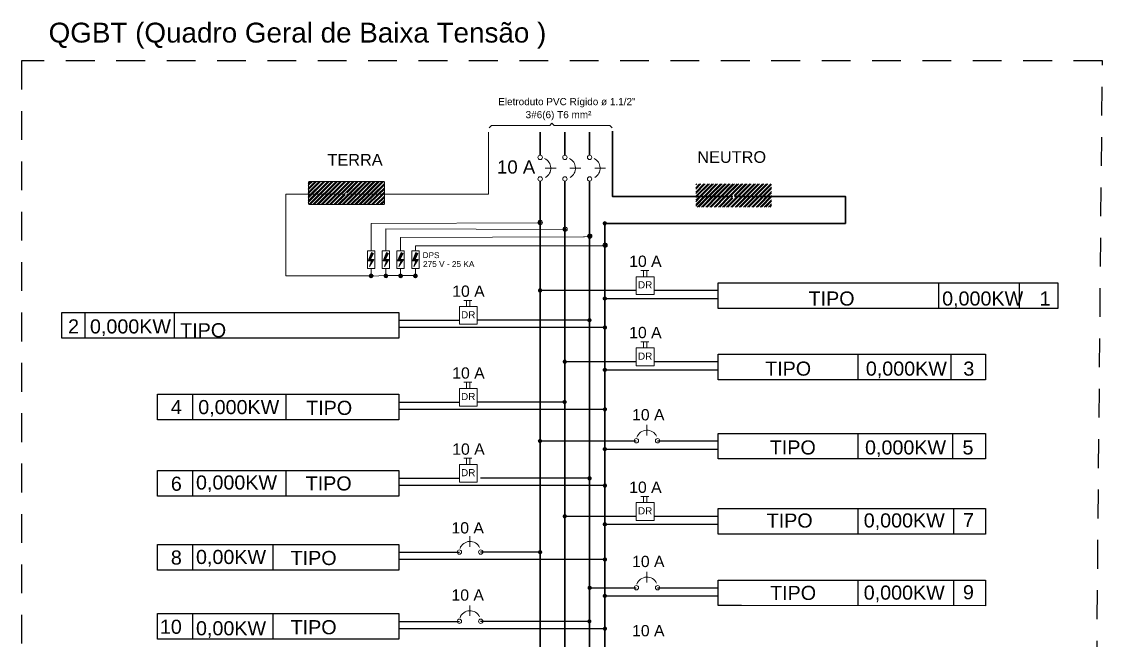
# Model space of a CAD drawing. Header units: millimetres. Extents: x -632.9 to -580.6, y 696.1 to 727.5.
# Drawn here: x -601.8 to -594.29, y 700.63 to 704.93 of the extents above; entities that cross this region are included whole.
import ezdxf

# ---------------------------------------------------------------- set-up
doc = ezdxf.new("R2010")
doc.units = ezdxf.units.MM
doc.header["$MEASUREMENT"] = 0
doc.linetypes.add('CONTORNO_QUADRO_T', pattern=[0.35, 0.2, -0.15])
for name, color, linetype in [('PDF3_0', 7, 'Continuous'), ('PDF3_COTA', 7, 'Continuous'), ('PDF3_DI-Barramento Fase 1', 6, 'Continuous'), ('PDF3_DI-Barramento Fase 2', 6, 'Continuous'), ('PDF3_DI-Barramento Fase 3', 4, 'Continuous'), ('PDF3_DI-Disjuntor', 7, 'Continuous'), ('PDF3_DI-Textos do diagrama', 7, 'Continuous'), ('PDF3_DIAGRAMA', 7, 'Continuous'), ('PDF3_eletrodutos', 3, 'Continuous'), ('PDF3_Text', 7, 'Continuous')]:
    doc.layers.add(name, color=color, linetype=linetype)
doc.layers.add('PDF3_DI-Linhas do diagrama', color=7, linetype='Continuous', true_color=0xdcdcdc)
doc.styles.add('Arial', font='arial.ttf', dxfattribs={"height": 0.1125})
doc.styles.add('PDF Arial', font='arial.ttf')

msp = doc.modelspace()

# ---------------------------------------------------------------- linework, layer by layer
at = {"layer": 'PDF3_0', "linetype": 'CONTORNO_QUADRO_T', "lineweight": 25}
msp.add_lwpolyline([(-601.8003, 704.6546), (-601.8003, 697.9745), (-594.3546, 697.9745), (-594.2927, 704.6546)], close=True, dxfattribs=at)
at = {"layer": 'PDF3_COTA', "lineweight": 25}
for points in [[(-596.962, 702.9336), (-596.962, 703.1115), (-594.6015, 703.1115), (-594.6015, 702.9336), (-596.7985, 702.9336)], [(-601.5219, 702.7256), (-601.5219, 702.9051), (-599.1804, 702.9051), (-599.1804, 702.7256)], [(-596.962, 702.4382), (-596.962, 702.6161), (-595.1036, 702.6161), (-595.1036, 702.4382), (-596.7985, 702.4382)], [(-600.8572, 702.1587), (-600.8572, 702.3366), (-599.1804, 702.3366), (-599.1804, 702.1587)], [(-596.962, 701.8872), (-596.962, 702.065), (-595.1036, 702.065), (-595.1036, 701.8872), (-596.7985, 701.8872)], [(-600.8572, 701.6284), (-600.8572, 701.8062), (-599.1804, 701.8062), (-599.1804, 701.6284)], [(-596.962, 701.3648), (-596.962, 701.5426), (-595.1036, 701.5426), (-595.1036, 701.3648), (-596.7985, 701.3648)], [(-600.8572, 701.1155), (-600.8572, 701.2933), (-599.1804, 701.2933), (-599.1804, 701.1155)], [(-596.962, 700.8677), (-596.962, 701.0456), (-595.1036, 701.044), (-595.1036, 700.8661), (-596.7985, 700.8677)], [(-600.8572, 700.6343), (-600.8572, 700.8122), (-599.1804, 700.8122), (-599.1804, 700.6343)]]:
    msp.add_lwpolyline(points, close=True, dxfattribs=at)
for points in [[(-595.4281, 702.9336), (-595.4281, 703.1115)], [(-594.8686, 702.9336), (-594.8686, 703.1115)], [(-598.1911, 703.0591), (-597.5305, 703.0591)], [(-597.4074, 703.0591), (-596.962, 703.0591)], [(-597.7512, 703.0019), (-596.962, 703.0019)], [(-601.3586, 702.7256), (-601.3586, 702.9051)], [(-600.7383, 702.7256), (-600.7383, 702.9051)], [(-599.1804, 702.8511), (-598.7596, 702.8511)], [(-597.7512, 702.8003), (-599.1804, 702.8003)], [(-597.856, 702.8511), (-598.6365, 702.8511)], [(-598.0275, 702.5637), (-597.5305, 702.5637)], [(-597.4074, 702.5637), (-596.962, 702.5637)], [(-595.9902, 702.4382), (-595.9902, 702.6161)], [(-595.3435, 702.4382), (-595.3435, 702.6161)], [(-597.7512, 702.5065), (-596.962, 702.5065)], [(-600.6111, 702.1587), (-600.6111, 702.3366)], [(-599.9625, 702.1587), (-599.9625, 702.3366)], [(-599.1804, 702.2826), (-598.7596, 702.2826)], [(-598.0275, 702.2826), (-598.6365, 702.2826)], [(-597.7512, 702.2318), (-599.1804, 702.2318)], [(-595.9902, 701.8872), (-595.9902, 702.065)], [(-595.3317, 701.8872), (-595.3317, 702.065)], [(-598.199, 702.0126), (-597.5305, 702.0126)], [(-597.3828, 702.0126), (-596.962, 702.0126)], [(-597.7512, 701.9555), (-596.962, 701.9555)], [(-600.6111, 701.6284), (-600.6111, 701.8062)], [(-599.9625, 701.6284), (-599.9625, 701.8062)], [(-599.1804, 701.7538), (-598.7596, 701.7538)], [(-597.856, 701.7538), (-598.6119, 701.7538)], [(-597.7512, 701.703), (-599.1804, 701.703)], [(-595.9902, 701.3648), (-595.9902, 701.5426)], [(-595.3252, 701.3648), (-595.3252, 701.5426)], [(-598.0275, 701.4886), (-597.5305, 701.4886)], [(-597.4074, 701.4886), (-596.962, 701.4886)], [(-597.7512, 701.433), (-596.962, 701.433)], [(-600.6111, 701.1155), (-600.6111, 701.2933)], [(-600.0522, 701.1155), (-600.0522, 701.2933)], [(-599.1804, 701.2393), (-598.7596, 701.2393)], [(-598.199, 701.2393), (-598.6119, 701.2393)], [(-597.7512, 701.1885), (-599.1804, 701.1885)], [(-597.8608, 700.9916), (-597.5305, 700.9916)], [(-597.3828, 700.9916), (-596.962, 700.9916)], [(-595.9902, 700.8677), (-595.9902, 701.0456)], [(-595.3252, 700.8663), (-595.3252, 701.0442)], [(-597.7512, 700.936), (-596.962, 700.936)], [(-600.6111, 700.6343), (-600.6111, 700.8122)], [(-600.0522, 700.6343), (-600.0522, 700.8122)], [(-599.1804, 700.7582), (-598.7596, 700.7582)], [(-597.7512, 700.7074), (-599.1804, 700.7074)], [(-597.856, 700.7582), (-598.6119, 700.7582)]]:
    msp.add_lwpolyline(points, dxfattribs=at)
at = {"layer": 'PDF3_DI-Barramento Fase 1', "lineweight": 30}
for points in [[(-598.199, 704.1579), (-598.199, 703.996)], [(-598.0275, 704.1579), (-598.0275, 703.996)], [(-597.856, 704.1579), (-597.856, 703.996)], [(-598.199, 703.8181), (-598.199, 699.0226), (-598.199, 698.6335)]]:
    msp.add_lwpolyline(points, dxfattribs=at)
at = {"layer": 'PDF3_DI-Barramento Fase 2', "lineweight": 30}
msp.add_lwpolyline([(-598.0275, 703.8181), (-598.0275, 699.0226), (-598.0275, 698.6383)], dxfattribs=at)
at = {"layer": 'PDF3_DI-Barramento Fase 3', "lineweight": 30}
for points in [[(-597.6957, 704.1643), (-597.6957, 703.7101), (-596.8588, 703.7101)], [(-596.8477, 703.7101), (-596.0776, 703.7117), (-596.0776, 703.5244), (-597.6623, 703.5244)], [(-597.2606, 703.5244), (-597.7496, 703.5244), (-597.7481, 702.0476), (-597.7481, 699.0226), (-597.7481, 698.6526)]]:
    msp.add_lwpolyline(points, dxfattribs=at)
at = {"layer": 'PDF3_DI-Barramento Fase 3', "color": 6, "lineweight": 30}
msp.add_lwpolyline([(-597.856, 703.8181), (-597.856, 699.0226), (-597.856, 698.651)], dxfattribs=at)
at = {"layer": 'PDF3_DI-Disjuntor', "transparency": 33554559}
for points in [[(-599.3725, 703.3148), (-599.3757, 703.2735), (-599.3884, 703.2735)], [(-599.3551, 703.3148), (-599.3725, 703.3148), (-599.3757, 703.2735)], [(-599.3693, 703.3211), (-599.3551, 703.3148), (-599.3725, 703.3148)], [(-599.2693, 703.3148), (-599.2725, 703.2735), (-599.2868, 703.2735)], [(-599.2518, 703.3148), (-599.2693, 703.3148), (-599.2725, 703.2735)], [(-599.2661, 703.3211), (-599.2518, 703.3148), (-599.2693, 703.3148)], [(-599.1661, 703.3148), (-599.1709, 703.2735), (-599.1836, 703.2735)], [(-599.1502, 703.3148), (-599.1661, 703.3148), (-599.1709, 703.2735)], [(-599.1645, 703.3211), (-599.1502, 703.3148), (-599.1661, 703.3148)], [(-599.0645, 703.3148), (-599.0676, 703.2735), (-599.0803, 703.2735)], [(-599.047, 703.3148), (-599.0645, 703.3148), (-599.0676, 703.2735)], [(-599.0613, 703.3211), (-599.047, 703.3148), (-599.0645, 703.3148)], [(-599.3884, 703.2735), (-599.3598, 703.2639), (-599.3932, 703.2639)], [(-599.3535, 703.2735), (-599.3884, 703.2735), (-599.3598, 703.2639)], [(-599.3693, 703.2639), (-599.3598, 703.2639), (-599.3836, 703.2242)], [(-599.2868, 703.2735), (-599.2566, 703.2639), (-599.2899, 703.2639)], [(-599.2502, 703.2735), (-599.2868, 703.2735), (-599.2566, 703.2639)], [(-599.2661, 703.2639), (-599.2566, 703.2639), (-599.2804, 703.2242)], [(-599.1836, 703.2735), (-599.1534, 703.2639), (-599.1883, 703.2639)], [(-599.147, 703.2735), (-599.1836, 703.2735), (-599.1534, 703.2639)], [(-599.1645, 703.2639), (-599.1534, 703.2639), (-599.1788, 703.2242)], [(-599.0803, 703.2735), (-599.0518, 703.2639), (-599.0851, 703.2639)], [(-599.0454, 703.2735), (-599.0803, 703.2735), (-599.0518, 703.2639)], [(-599.0613, 703.2639), (-599.0518, 703.2639), (-599.0756, 703.2242)]]:
    msp.add_solid(points, dxfattribs=at)
at = {"layer": 'PDF3_DI-Linhas do diagrama', "lineweight": 20}
for centre in [(-598.1982, 703.5299), (-598.0252, 703.4839), (-597.8537, 703.4362), (-597.7473, 703.3727)]:
    msp.add_circle(centre, 0.0151, dxfattribs=at)
at = {"layer": 'PDF3_DI-Linhas do diagrama', "transparency": 33554559}
for points in [[(-598.2086, 703.5371), (-598.199, 703.5291), (-598.2117, 703.5291)], [(-598.199, 703.5418), (-598.2086, 703.5371), (-598.199, 703.5291)], [(-598.199, 703.5291), (-598.1911, 703.5371), (-598.199, 703.5418)], [(-598.1863, 703.5291), (-598.199, 703.5291), (-598.1911, 703.5371)], [(-598.2117, 703.5291), (-598.2086, 703.5212), (-598.199, 703.5291)], [(-598.2086, 703.5212), (-598.199, 703.5291), (-598.199, 703.5164)], [(-598.199, 703.5291), (-598.199, 703.5164), (-598.1911, 703.5212)], [(-598.1911, 703.5212), (-598.1863, 703.5291), (-598.199, 703.5291)], [(-598.0371, 703.491), (-598.0275, 703.4831), (-598.0402, 703.4831)], [(-598.0402, 703.4831), (-598.0371, 703.4735), (-598.0275, 703.4831)], [(-598.0275, 703.4942), (-598.0371, 703.491), (-598.0275, 703.4831)], [(-598.0371, 703.4735), (-598.0275, 703.4831), (-598.0275, 703.4704)], [(-598.0275, 703.4831), (-598.0196, 703.491), (-598.0275, 703.4942)], [(-598.0164, 703.4831), (-598.0275, 703.4831), (-598.0196, 703.491)], [(-598.0275, 703.4831), (-598.0275, 703.4704), (-598.0196, 703.4735)], [(-598.0196, 703.4735), (-598.0164, 703.4831), (-598.0275, 703.4831)], [(-597.8624, 703.445), (-597.8529, 703.437), (-597.8656, 703.437)], [(-597.8656, 703.437), (-597.8624, 703.4275), (-597.8529, 703.437)], [(-597.8529, 703.4481), (-597.8624, 703.445), (-597.8529, 703.437)], [(-597.8624, 703.4275), (-597.8529, 703.437), (-597.8529, 703.4243)], [(-597.8529, 703.437), (-597.8449, 703.445), (-597.8529, 703.4481)], [(-597.8417, 703.437), (-597.8529, 703.437), (-597.8449, 703.445)], [(-597.8529, 703.437), (-597.8529, 703.4243), (-597.8449, 703.4275)], [(-597.8449, 703.4275), (-597.8417, 703.437), (-597.8529, 703.437)], [(-597.756, 703.3814), (-597.7465, 703.3719), (-597.7592, 703.3719)], [(-597.7592, 703.3719), (-597.756, 703.364), (-597.7465, 703.3719)], [(-597.7465, 703.3846), (-597.756, 703.3814), (-597.7465, 703.3719)], [(-597.756, 703.364), (-597.7465, 703.3719), (-597.7465, 703.3592)], [(-597.7465, 703.3719), (-597.7385, 703.3814), (-597.7465, 703.3846)], [(-597.7354, 703.3719), (-597.7465, 703.3719), (-597.7385, 703.3814)], [(-597.7465, 703.3719), (-597.7465, 703.3592), (-597.7385, 703.364)], [(-597.7385, 703.364), (-597.7354, 703.3719), (-597.7465, 703.3719)], [(-598.199, 703.0591), (-598.2117, 703.0654), (-598.2133, 703.0591)], [(-598.2133, 703.0591), (-598.2117, 703.0512), (-598.199, 703.0591)], [(-598.207, 703.0718), (-598.199, 703.0591), (-598.2117, 703.0654)], [(-598.2117, 703.0512), (-598.199, 703.0591), (-598.207, 703.0448)], [(-598.199, 703.0734), (-598.207, 703.0718), (-598.199, 703.0591)], [(-598.199, 703.0591), (-598.207, 703.0448), (-598.199, 703.0432)], [(-598.199, 703.0591), (-598.1911, 703.0718), (-598.199, 703.0734)], [(-598.1863, 703.0654), (-598.199, 703.0591), (-598.1911, 703.0718)], [(-598.1847, 703.0591), (-598.1863, 703.0654), (-598.199, 703.0591)], [(-598.199, 703.0432), (-598.1911, 703.0448), (-598.199, 703.0591)], [(-598.1911, 703.0448), (-598.199, 703.0591), (-598.1863, 703.0512)], [(-598.199, 703.0591), (-598.1863, 703.0512), (-598.1847, 703.0591)], [(-597.756, 703.0146), (-597.7496, 703.0019), (-597.7624, 703.0099)], [(-597.7496, 703.0162), (-597.756, 703.0146), (-597.7496, 703.0019)], [(-597.7496, 703.0019), (-597.7417, 703.0146), (-597.7496, 703.0162)], [(-597.7354, 703.0099), (-597.7496, 703.0019), (-597.7417, 703.0146)], [(-597.7496, 703.0019), (-597.7624, 703.0099), (-597.7639, 703.0019)], [(-597.7639, 703.0019), (-597.7624, 702.994), (-597.7496, 703.0019)], [(-597.7624, 702.994), (-597.7496, 703.0019), (-597.756, 702.9892)], [(-597.7496, 703.0019), (-597.756, 702.9892), (-597.7496, 702.9876)], [(-597.7338, 703.0019), (-597.7354, 703.0099), (-597.7496, 703.0019)], [(-597.7496, 702.9876), (-597.7417, 702.9892), (-597.7496, 703.0019)], [(-597.7417, 702.9892), (-597.7496, 703.0019), (-597.7354, 702.994)], [(-597.7496, 703.0019), (-597.7354, 702.994), (-597.7338, 703.0019)], [(-597.8624, 702.8638), (-597.856, 702.8511), (-597.8687, 702.859)], [(-597.856, 702.8654), (-597.8624, 702.8638), (-597.856, 702.8511)], [(-597.856, 702.8511), (-597.8481, 702.8638), (-597.856, 702.8654)], [(-597.8433, 702.859), (-597.856, 702.8511), (-597.8481, 702.8638)], [(-597.856, 702.8511), (-597.8687, 702.859), (-597.8703, 702.8511)], [(-597.8703, 702.8511), (-597.8687, 702.8431), (-597.856, 702.8511)], [(-597.8687, 702.8431), (-597.856, 702.8511), (-597.8624, 702.8384)], [(-597.856, 702.8511), (-597.8624, 702.8384), (-597.856, 702.8368)], [(-597.8402, 702.8511), (-597.8433, 702.859), (-597.856, 702.8511)], [(-597.856, 702.8368), (-597.8481, 702.8384), (-597.856, 702.8511)], [(-597.8481, 702.8384), (-597.856, 702.8511), (-597.8433, 702.8431)], [(-597.856, 702.8511), (-597.8433, 702.8431), (-597.8402, 702.8511)], [(-597.7481, 702.8003), (-597.7608, 702.8082), (-597.7624, 702.8003)], [(-597.7624, 702.8003), (-597.7608, 702.7923), (-597.7481, 702.8003)], [(-597.756, 702.813), (-597.7481, 702.8003), (-597.7608, 702.8082)], [(-597.7608, 702.7923), (-597.7481, 702.8003), (-597.756, 702.7876)], [(-597.7481, 702.8146), (-597.756, 702.813), (-597.7481, 702.8003)], [(-597.7481, 702.8003), (-597.756, 702.7876), (-597.7481, 702.786)], [(-597.7481, 702.8003), (-597.7401, 702.813), (-597.7481, 702.8146)], [(-597.7354, 702.8082), (-597.7481, 702.8003), (-597.7401, 702.813)], [(-597.7338, 702.8003), (-597.7354, 702.8082), (-597.7481, 702.8003)], [(-597.7481, 702.786), (-597.7401, 702.7876), (-597.7481, 702.8003)], [(-597.7401, 702.7876), (-597.7481, 702.8003), (-597.7354, 702.7923)], [(-597.7481, 702.8003), (-597.7354, 702.7923), (-597.7338, 702.8003)], [(-598.0275, 702.5637), (-598.0402, 702.57), (-598.0418, 702.5637)], [(-598.0418, 702.5637), (-598.0402, 702.5557), (-598.0275, 702.5637)], [(-598.0339, 702.5764), (-598.0275, 702.5637), (-598.0402, 702.57)], [(-598.0402, 702.5557), (-598.0275, 702.5637), (-598.0339, 702.5494)], [(-598.0275, 702.5779), (-598.0339, 702.5764), (-598.0275, 702.5637)], [(-598.0275, 702.5637), (-598.0339, 702.5494), (-598.0275, 702.5478)], [(-598.0275, 702.5637), (-598.0196, 702.5764), (-598.0275, 702.5779)], [(-598.0148, 702.57), (-598.0275, 702.5637), (-598.0196, 702.5764)], [(-598.0117, 702.5637), (-598.0148, 702.57), (-598.0275, 702.5637)], [(-598.0275, 702.5478), (-598.0196, 702.5494), (-598.0275, 702.5637)], [(-598.0196, 702.5494), (-598.0275, 702.5637), (-598.0148, 702.5557)], [(-598.0275, 702.5637), (-598.0148, 702.5557), (-598.0117, 702.5637)], [(-597.7496, 702.5065), (-597.7624, 702.5144), (-597.7639, 702.5065)], [(-597.7639, 702.5065), (-597.7624, 702.4986), (-597.7496, 702.5065)], [(-597.756, 702.5192), (-597.7496, 702.5065), (-597.7624, 702.5144)], [(-597.7624, 702.4986), (-597.7496, 702.5065), (-597.756, 702.4938)], [(-597.7496, 702.5208), (-597.756, 702.5192), (-597.7496, 702.5065)], [(-597.7496, 702.5065), (-597.756, 702.4938), (-597.7496, 702.4922)], [(-597.7496, 702.5065), (-597.7417, 702.5192), (-597.7496, 702.5208)], [(-597.7354, 702.5144), (-597.7496, 702.5065), (-597.7417, 702.5192)], [(-597.7338, 702.5065), (-597.7354, 702.5144), (-597.7496, 702.5065)], [(-597.7496, 702.4922), (-597.7417, 702.4938), (-597.7496, 702.5065)], [(-597.7417, 702.4938), (-597.7496, 702.5065), (-597.7354, 702.4986)], [(-597.7496, 702.5065), (-597.7354, 702.4986), (-597.7338, 702.5065)], [(-598.0291, 702.2826), (-598.0418, 702.2905), (-598.0434, 702.2826)], [(-598.0434, 702.2826), (-598.0418, 702.2762), (-598.0291, 702.2826)], [(-598.0355, 702.2953), (-598.0291, 702.2826), (-598.0418, 702.2905)], [(-598.0418, 702.2762), (-598.0291, 702.2826), (-598.0355, 702.2699)], [(-598.0291, 702.2985), (-598.0355, 702.2953), (-598.0291, 702.2826)], [(-598.0291, 702.2826), (-598.0355, 702.2699), (-598.0291, 702.2683)], [(-598.0291, 702.2826), (-598.0212, 702.2953), (-598.0291, 702.2985)], [(-598.0148, 702.2905), (-598.0291, 702.2826), (-598.0212, 702.2953)], [(-598.0132, 702.2826), (-598.0148, 702.2905), (-598.0291, 702.2826)], [(-598.0291, 702.2683), (-598.0212, 702.2699), (-598.0291, 702.2826)], [(-598.0212, 702.2699), (-598.0291, 702.2826), (-598.0148, 702.2762)], [(-598.0291, 702.2826), (-598.0148, 702.2762), (-598.0132, 702.2826)], [(-597.7481, 702.2318), (-597.7608, 702.2397), (-597.7624, 702.2318)], [(-597.7624, 702.2318), (-597.7608, 702.2254), (-597.7481, 702.2318)], [(-597.756, 702.2445), (-597.7481, 702.2318), (-597.7608, 702.2397)], [(-597.7608, 702.2254), (-597.7481, 702.2318), (-597.756, 702.2191)], [(-597.7481, 702.2477), (-597.756, 702.2445), (-597.7481, 702.2318)], [(-597.7481, 702.2318), (-597.756, 702.2191), (-597.7481, 702.2175)], [(-597.7481, 702.2318), (-597.7401, 702.2445), (-597.7481, 702.2477)], [(-597.7354, 702.2397), (-597.7481, 702.2318), (-597.7401, 702.2445)], [(-597.7338, 702.2318), (-597.7354, 702.2397), (-597.7481, 702.2318)], [(-597.7481, 702.2175), (-597.7401, 702.2191), (-597.7481, 702.2318)], [(-597.7401, 702.2191), (-597.7481, 702.2318), (-597.7354, 702.2254)], [(-597.7481, 702.2318), (-597.7354, 702.2254), (-597.7338, 702.2318)], [(-598.199, 702.0126), (-598.2117, 702.019), (-598.2149, 702.0126)], [(-598.2149, 702.0126), (-598.2117, 702.0047), (-598.199, 702.0126)], [(-598.207, 702.0253), (-598.199, 702.0126), (-598.2117, 702.019)], [(-598.2117, 702.0047), (-598.199, 702.0126), (-598.207, 701.9999)], [(-598.199, 702.0269), (-598.207, 702.0253), (-598.199, 702.0126)], [(-598.199, 702.0126), (-598.207, 701.9999), (-598.199, 701.9968)], [(-598.199, 702.0126), (-598.1927, 702.0253), (-598.199, 702.0269)], [(-598.1863, 702.019), (-598.199, 702.0126), (-598.1927, 702.0253)], [(-598.1847, 702.0126), (-598.1863, 702.019), (-598.199, 702.0126)], [(-598.199, 701.9968), (-598.1927, 701.9999), (-598.199, 702.0126)], [(-598.1927, 701.9999), (-598.199, 702.0126), (-598.1863, 702.0047)], [(-598.199, 702.0126), (-598.1863, 702.0047), (-598.1847, 702.0126)], [(-597.7496, 701.9555), (-597.7624, 701.9634), (-597.7639, 701.9555)], [(-597.756, 701.9682), (-597.7496, 701.9555), (-597.7624, 701.9634)], [(-597.7496, 701.9698), (-597.756, 701.9682), (-597.7496, 701.9555)], [(-597.7496, 701.9555), (-597.7417, 701.9682), (-597.7496, 701.9698)], [(-597.7354, 701.9634), (-597.7496, 701.9555), (-597.7417, 701.9682)], [(-597.7338, 701.9555), (-597.7354, 701.9634), (-597.7496, 701.9555)], [(-597.7639, 701.9555), (-597.7624, 701.9475), (-597.7496, 701.9555)], [(-597.7624, 701.9475), (-597.7496, 701.9555), (-597.756, 701.9428)], [(-597.7496, 701.9555), (-597.756, 701.9428), (-597.7496, 701.9412)], [(-597.7496, 701.9412), (-597.7417, 701.9428), (-597.7496, 701.9555)], [(-597.7417, 701.9428), (-597.7496, 701.9555), (-597.7354, 701.9475)], [(-597.7496, 701.9555), (-597.7354, 701.9475), (-597.7338, 701.9555)], [(-597.856, 701.7538), (-597.8687, 701.7602), (-597.8703, 701.7538)], [(-597.8703, 701.7538), (-597.8687, 701.7459), (-597.856, 701.7538)], [(-597.8624, 701.7665), (-597.856, 701.7538), (-597.8687, 701.7602)], [(-597.8687, 701.7459), (-597.856, 701.7538), (-597.8624, 701.7395)], [(-597.856, 701.7681), (-597.8624, 701.7665), (-597.856, 701.7538)], [(-597.856, 701.7538), (-597.8624, 701.7395), (-597.856, 701.7379)], [(-597.856, 701.7538), (-597.8481, 701.7665), (-597.856, 701.7681)], [(-597.8417, 701.7602), (-597.856, 701.7538), (-597.8481, 701.7665)], [(-597.8402, 701.7538), (-597.8417, 701.7602), (-597.856, 701.7538)], [(-597.856, 701.7379), (-597.8481, 701.7395), (-597.856, 701.7538)], [(-597.8481, 701.7395), (-597.856, 701.7538), (-597.8417, 701.7459)], [(-597.856, 701.7538), (-597.8417, 701.7459), (-597.8402, 701.7538)], [(-597.7481, 701.703), (-597.7608, 701.7093), (-597.7624, 701.703)], [(-597.7624, 701.703), (-597.7608, 701.6951), (-597.7481, 701.703)], [(-597.756, 701.7157), (-597.7481, 701.703), (-597.7608, 701.7093)], [(-597.7608, 701.6951), (-597.7481, 701.703), (-597.756, 701.6887)], [(-597.7481, 701.7173), (-597.756, 701.7157), (-597.7481, 701.703)], [(-597.7481, 701.703), (-597.756, 701.6887), (-597.7481, 701.6871)], [(-597.7481, 701.703), (-597.7401, 701.7157), (-597.7481, 701.7173)], [(-597.7354, 701.7093), (-597.7481, 701.703), (-597.7401, 701.7157)], [(-597.7338, 701.703), (-597.7354, 701.7093), (-597.7481, 701.703)], [(-597.7481, 701.6871), (-597.7401, 701.6887), (-597.7481, 701.703)], [(-597.7401, 701.6887), (-597.7481, 701.703), (-597.7354, 701.6951)], [(-597.7481, 701.703), (-597.7354, 701.6951), (-597.7338, 701.703)], [(-598.0275, 701.4886), (-598.0402, 701.4966), (-598.0418, 701.4886)], [(-598.0418, 701.4886), (-598.0402, 701.4823), (-598.0275, 701.4886)], [(-598.0355, 701.5013), (-598.0275, 701.4886), (-598.0402, 701.4966)], [(-598.0402, 701.4823), (-598.0275, 701.4886), (-598.0355, 701.4759)], [(-598.0275, 701.5045), (-598.0355, 701.5013), (-598.0275, 701.4886)], [(-598.0275, 701.4886), (-598.0355, 701.4759), (-598.0275, 701.4743)], [(-598.0275, 701.4886), (-598.0196, 701.5013), (-598.0275, 701.5045)], [(-598.0148, 701.4966), (-598.0275, 701.4886), (-598.0196, 701.5013)], [(-598.0132, 701.4886), (-598.0148, 701.4966), (-598.0275, 701.4886)], [(-598.0275, 701.4743), (-598.0196, 701.4759), (-598.0275, 701.4886)], [(-598.0196, 701.4759), (-598.0275, 701.4886), (-598.0148, 701.4823)], [(-598.0275, 701.4886), (-598.0148, 701.4823), (-598.0132, 701.4886)], [(-597.7496, 701.433), (-597.7624, 701.4394), (-597.7639, 701.433)], [(-597.756, 701.4458), (-597.7496, 701.433), (-597.7624, 701.4394)], [(-597.7496, 701.4473), (-597.756, 701.4458), (-597.7496, 701.433)], [(-597.7496, 701.433), (-597.7417, 701.4458), (-597.7496, 701.4473)], [(-597.7354, 701.4394), (-597.7496, 701.433), (-597.7417, 701.4458)], [(-597.7338, 701.433), (-597.7354, 701.4394), (-597.7496, 701.433)], [(-597.7639, 701.433), (-597.7624, 701.4251), (-597.7496, 701.433)], [(-597.7624, 701.4251), (-597.7496, 701.433), (-597.756, 701.4203)], [(-597.7496, 701.433), (-597.756, 701.4203), (-597.7496, 701.4172)], [(-597.7496, 701.4172), (-597.7417, 701.4203), (-597.7496, 701.433)], [(-597.7417, 701.4203), (-597.7496, 701.433), (-597.7354, 701.4251)], [(-597.7496, 701.433), (-597.7354, 701.4251), (-597.7338, 701.433)], [(-598.199, 701.2393), (-598.2117, 701.2473), (-598.2133, 701.2393)], [(-598.2133, 701.2393), (-598.2117, 701.2314), (-598.199, 701.2393)], [(-598.2054, 701.252), (-598.199, 701.2393), (-598.2117, 701.2473)], [(-598.2117, 701.2314), (-598.199, 701.2393), (-598.2054, 701.2266)], [(-598.199, 701.2536), (-598.2054, 701.252), (-598.199, 701.2393)], [(-598.199, 701.2393), (-598.2054, 701.2266), (-598.199, 701.225)], [(-598.199, 701.2393), (-598.1911, 701.252), (-598.199, 701.2536)], [(-598.1863, 701.2473), (-598.199, 701.2393), (-598.1911, 701.252)], [(-598.1832, 701.2393), (-598.1863, 701.2473), (-598.199, 701.2393)], [(-598.199, 701.225), (-598.1911, 701.2266), (-598.199, 701.2393)], [(-598.1911, 701.2266), (-598.199, 701.2393), (-598.1863, 701.2314)], [(-598.199, 701.2393), (-598.1863, 701.2314), (-598.1832, 701.2393)], [(-597.7481, 701.1885), (-597.7608, 701.1964), (-597.7624, 701.1885)], [(-597.7624, 701.1885), (-597.7608, 701.1806), (-597.7481, 701.1885)], [(-597.756, 701.2012), (-597.7481, 701.1885), (-597.7608, 701.1964)], [(-597.7608, 701.1806), (-597.7481, 701.1885), (-597.756, 701.1758)], [(-597.7481, 701.2028), (-597.756, 701.2012), (-597.7481, 701.1885)], [(-597.7481, 701.1885), (-597.756, 701.1758), (-597.7481, 701.1742)], [(-597.7481, 701.1885), (-597.7401, 701.2012), (-597.7481, 701.2028)], [(-597.7354, 701.1964), (-597.7481, 701.1885), (-597.7401, 701.2012)], [(-597.7338, 701.1885), (-597.7354, 701.1964), (-597.7481, 701.1885)], [(-597.7481, 701.1742), (-597.7401, 701.1758), (-597.7481, 701.1885)], [(-597.7401, 701.1758), (-597.7481, 701.1885), (-597.7354, 701.1806)], [(-597.7481, 701.1885), (-597.7354, 701.1806), (-597.7338, 701.1885)], [(-597.8545, 700.9916), (-597.8672, 700.9995), (-597.8687, 700.9916)], [(-597.8687, 700.9916), (-597.8672, 700.9837), (-597.8545, 700.9916)], [(-597.8624, 701.0043), (-597.8545, 700.9916), (-597.8672, 700.9995)], [(-597.8672, 700.9837), (-597.8545, 700.9916), (-597.8624, 700.9789)], [(-597.8545, 701.0075), (-597.8624, 701.0043), (-597.8545, 700.9916)], [(-597.8545, 700.9916), (-597.8624, 700.9789), (-597.8545, 700.9773)], [(-597.8545, 700.9916), (-597.8465, 701.0043), (-597.8545, 701.0075)], [(-597.8417, 700.9995), (-597.8545, 700.9916), (-597.8465, 701.0043)], [(-597.8402, 700.9916), (-597.8417, 700.9995), (-597.8545, 700.9916)], [(-597.8545, 700.9773), (-597.8465, 700.9789), (-597.8545, 700.9916)], [(-597.8465, 700.9789), (-597.8545, 700.9916), (-597.8417, 700.9837)], [(-597.8545, 700.9916), (-597.8417, 700.9837), (-597.8402, 700.9916)], [(-597.7496, 700.936), (-597.7624, 700.9424), (-597.7639, 700.936)], [(-597.7639, 700.936), (-597.7624, 700.9281), (-597.7496, 700.936)], [(-597.756, 700.9487), (-597.7496, 700.936), (-597.7624, 700.9424)], [(-597.7624, 700.9281), (-597.7496, 700.936), (-597.756, 700.9233)], [(-597.7496, 700.9503), (-597.756, 700.9487), (-597.7496, 700.936)], [(-597.7496, 700.936), (-597.756, 700.9233), (-597.7496, 700.9201)], [(-597.7496, 700.936), (-597.7417, 700.9487), (-597.7496, 700.9503)], [(-597.7354, 700.9424), (-597.7496, 700.936), (-597.7417, 700.9487)], [(-597.7338, 700.936), (-597.7354, 700.9424), (-597.7496, 700.936)], [(-597.7496, 700.9201), (-597.7417, 700.9233), (-597.7496, 700.936)], [(-597.7417, 700.9233), (-597.7496, 700.936), (-597.7354, 700.9281)], [(-597.7496, 700.936), (-597.7354, 700.9281), (-597.7338, 700.936)], [(-597.856, 700.7582), (-597.8687, 700.7661), (-597.8719, 700.7582)], [(-597.864, 700.7709), (-597.856, 700.7582), (-597.8687, 700.7661)], [(-597.856, 700.7741), (-597.864, 700.7709), (-597.856, 700.7582)], [(-597.856, 700.7582), (-597.8497, 700.7709), (-597.856, 700.7741)], [(-597.8433, 700.7661), (-597.856, 700.7582), (-597.8497, 700.7709)], [(-597.8417, 700.7582), (-597.8433, 700.7661), (-597.856, 700.7582)], [(-597.8719, 700.7582), (-597.8687, 700.7518), (-597.856, 700.7582)], [(-597.8687, 700.7518), (-597.856, 700.7582), (-597.864, 700.7455)], [(-597.856, 700.7582), (-597.864, 700.7455), (-597.856, 700.7439)], [(-597.856, 700.7439), (-597.8497, 700.7455), (-597.856, 700.7582)], [(-597.8497, 700.7455), (-597.856, 700.7582), (-597.8433, 700.7518)], [(-597.856, 700.7582), (-597.8433, 700.7518), (-597.8417, 700.7582)], [(-597.7481, 700.7074), (-597.7608, 700.7153), (-597.7624, 700.7074)], [(-597.7624, 700.7074), (-597.7608, 700.701), (-597.7481, 700.7074)], [(-597.756, 700.7201), (-597.7481, 700.7074), (-597.7608, 700.7153)], [(-597.7608, 700.701), (-597.7481, 700.7074), (-597.756, 700.6947)], [(-597.7481, 700.7232), (-597.756, 700.7201), (-597.7481, 700.7074)], [(-597.7481, 700.7074), (-597.756, 700.6947), (-597.7481, 700.6931)], [(-597.7481, 700.7074), (-597.7401, 700.7201), (-597.7481, 700.7232)], [(-597.7354, 700.7153), (-597.7481, 700.7074), (-597.7401, 700.7201)], [(-597.7338, 700.7074), (-597.7354, 700.7153), (-597.7481, 700.7074)], [(-597.7481, 700.6931), (-597.7401, 700.6947), (-597.7481, 700.7074)], [(-597.7401, 700.6947), (-597.7481, 700.7074), (-597.7354, 700.701)], [(-597.7481, 700.7074), (-597.7354, 700.701), (-597.7338, 700.7074)]]:
    msp.add_solid(points, dxfattribs=at)
at = {"layer": 'PDF3_DI-Textos do diagrama', "lineweight": 20}
msp.add_lwpolyline([(-598.5531, 704.1881), (-598.5373, 704.204), (-598.1308, 704.204), (-598.1165, 704.2199), (-598.1006, 704.204), (-597.7147, 704.204), (-597.6988, 704.1881)], dxfattribs=at)
for points in [[(-599.3551, 703.3148), (-599.3757, 703.2735), (-599.3535, 703.2735), (-599.3836, 703.2242), (-599.3693, 703.2639), (-599.3932, 703.2639), (-599.3693, 703.3211)], [(-599.2518, 703.3148), (-599.2725, 703.2735), (-599.2502, 703.2735), (-599.2804, 703.2242), (-599.2661, 703.2639), (-599.2899, 703.2639), (-599.2661, 703.3211)], [(-599.1502, 703.3148), (-599.1709, 703.2735), (-599.147, 703.2735), (-599.1788, 703.2242), (-599.1645, 703.2639), (-599.1883, 703.2639), (-599.1645, 703.3211)], [(-599.047, 703.3148), (-599.0676, 703.2735), (-599.0454, 703.2735), (-599.0756, 703.2242), (-599.0613, 703.2639), (-599.0851, 703.2639), (-599.0613, 703.3211)]]:
    msp.add_lwpolyline(points, close=True, dxfattribs=at)
at = {"layer": 'PDF3_DIAGRAMA', "color": 1, "lineweight": 5}
for p, q in [((-597.4997, 703.197), (-597.4444, 703.197)), ((-597.4813, 703.154), (-597.4813, 703.197)), ((-597.4567, 703.154), (-597.4567, 703.197)), ((-597.5305, 703.154), (-597.5305, 703.0309)), ((-597.4074, 703.154), (-597.5305, 703.154)), ((-597.4074, 703.154), (-597.4074, 703.0309)), ((-597.4074, 703.0309), (-597.5305, 703.0309)), ((-598.7596, 702.9459), (-598.7596, 702.8229)), ((-598.6365, 702.9459), (-598.7596, 702.9459)), ((-598.7288, 702.989), (-598.6734, 702.989)), ((-598.7103, 702.9459), (-598.7103, 702.989)), ((-598.6857, 702.9459), (-598.6857, 702.989)), ((-598.6365, 702.9459), (-598.6365, 702.8229)), ((-598.6365, 702.8229), (-598.7596, 702.8229)), ((-597.5305, 702.6585), (-597.5305, 702.5354)), ((-597.4074, 702.6585), (-597.5305, 702.6585)), ((-597.4997, 702.7016), (-597.4444, 702.7016)), ((-597.4813, 702.6585), (-597.4813, 702.7016)), ((-597.4567, 702.6585), (-597.4567, 702.7016)), ((-597.4074, 702.6585), (-597.4074, 702.5354)), ((-597.4074, 702.5354), (-597.5305, 702.5354)), ((-598.7288, 702.4205), (-598.6734, 702.4205)), ((-598.7103, 702.3775), (-598.7103, 702.4205)), ((-598.6857, 702.3775), (-598.6857, 702.4205)), ((-598.7596, 702.3775), (-598.7596, 702.2544)), ((-598.6365, 702.3775), (-598.7596, 702.3775)), ((-598.6365, 702.3775), (-598.6365, 702.2544)), ((-598.6365, 702.2544), (-598.7596, 702.2544)), ((-598.7288, 701.8917), (-598.6734, 701.8917)), ((-598.7103, 701.8487), (-598.7103, 701.8917)), ((-598.6857, 701.8487), (-598.6857, 701.8917)), ((-598.7596, 701.8487), (-598.7596, 701.7256)), ((-598.6365, 701.8487), (-598.7596, 701.8487)), ((-598.6365, 701.8487), (-598.6365, 701.7256)), ((-598.6365, 701.7256), (-598.7596, 701.7256)), ((-597.4997, 701.6266), (-597.4444, 701.6266)), ((-597.4813, 701.5835), (-597.4813, 701.6266)), ((-597.4567, 701.5835), (-597.4567, 701.6266)), ((-597.5305, 701.5835), (-597.5305, 701.4604)), ((-597.4074, 701.5835), (-597.5305, 701.5835)), ((-597.4074, 701.5835), (-597.4074, 701.4604)), ((-597.4074, 701.4604), (-597.5305, 701.4604))]:
    msp.add_line(p, q, dxfattribs=at)
for points in [[(-598.1625, 703.9071), (-598.0879, 703.9071)], [(-597.991, 703.9071), (-597.9164, 703.9071)], [(-597.8179, 703.9071), (-597.7449, 703.9071)], [(-597.4575, 702.0492), (-597.4575, 702.1238)], [(-598.6865, 701.2774), (-598.6865, 701.3505)], [(-597.4575, 701.0297), (-597.4575, 701.1028)], [(-598.6865, 700.7963), (-598.6865, 700.8693)]]:
    msp.add_lwpolyline(points, dxfattribs=at)
at = {"layer": 'PDF3_DIAGRAMA', "lineweight": 5}
for points in [[(-598.1847, 703.5291), (-599.3725, 703.5244), (-599.3725, 703.3338)], [(-598.0148, 703.4815), (-599.2693, 703.4862), (-599.2693, 703.3338)], [(-597.891, 703.4307), (-599.1677, 703.4259), (-599.1677, 703.3338)], [(-597.8973, 703.4307), (-597.8465, 703.4323)], [(-597.7496, 703.3687), (-599.0645, 703.3687), (-599.0645, 703.3338)]]:
    msp.add_lwpolyline(points, dxfattribs=at)
at = {"layer": 'PDF3_DIAGRAMA', "color": 1, "lineweight": 5}
for points in [[(-599.3979, 703.3338), (-599.3471, 703.3338), (-599.3471, 703.2115), (-599.3979, 703.2115)], [(-599.2963, 703.3338), (-599.2439, 703.3338), (-599.2439, 703.2115), (-599.2963, 703.2115)], [(-599.1931, 703.3338), (-599.1423, 703.3338), (-599.1423, 703.2115), (-599.1931, 703.2115)], [(-599.0899, 703.3338), (-599.0391, 703.3338), (-599.0391, 703.2115), (-599.0899, 703.2115)]]:
    msp.add_lwpolyline(points, close=True, dxfattribs=at)
for centre in [(-598.1982, 703.9825), (-598.0267, 703.9825), (-597.8552, 703.9825), (-598.1982, 703.8332), (-598.0267, 703.8332), (-597.8552, 703.8332), (-597.5297, 702.0134), (-597.382, 702.0134), (-598.7588, 701.2401), (-598.6111, 701.2401), (-597.5297, 700.9924), (-597.382, 700.9924), (-598.7588, 700.759), (-598.6111, 700.759)]:
    msp.add_circle(centre, 0.0151, dxfattribs=at)
for centre, start, end in [((-598.1982, 703.9078), 299.99652, 65.00097), ((-598.0267, 703.9078), 299.99652, 65.00097), ((-597.8552, 703.9078), 299.99652, 65.00097), ((-597.4567, 702.0134), 24.99989, 159.99935), ((-598.6857, 701.2401), 24.99989, 159.99935), ((-597.4567, 700.9924), 24.99989, 159.99935), ((-598.6857, 700.759), 24.99989, 159.99935)]:
    msp.add_arc(centre, 0.0738, start, end, dxfattribs=at)
at = {"layer": 'PDF3_eletrodutos', "lineweight": 9}
for points in [[(-599.544, 703.7276), (-598.5579, 703.7276), (-598.5579, 704.1579)], [(-599.8092, 703.7975), (-599.7901, 703.815)], [(-599.8092, 703.7673), (-599.7616, 703.815)], [(-599.8092, 703.7387), (-599.733, 703.815)], [(-599.8092, 703.7101), (-599.7028, 703.815)], [(-599.8092, 703.68), (-599.6742, 703.815)], [(-599.8092, 703.788), (-599.7806, 703.815)], [(-599.8092, 703.7578), (-599.752, 703.815)], [(-599.8092, 703.7292), (-599.7235, 703.815)], [(-599.8092, 703.7006), (-599.6933, 703.815)], [(-599.8092, 703.6704), (-599.6647, 703.815)], [(-599.8044, 703.6546), (-599.6456, 703.815)], [(-599.7965, 703.6546), (-599.6361, 703.815)], [(-599.7774, 703.6546), (-599.6155, 703.815)], [(-599.7679, 703.6546), (-599.6059, 703.815)], [(-599.7489, 703.6546), (-599.5869, 703.815)], [(-599.7377, 703.6546), (-599.5774, 703.815)], [(-599.7187, 703.6546), (-599.5583, 703.815)], [(-599.7092, 703.6546), (-599.5488, 703.815)], [(-599.6901, 703.6546), (-599.5281, 703.815)], [(-599.6806, 703.6546), (-599.5186, 703.815)], [(-599.6615, 703.6546), (-599.4996, 703.815)], [(-599.652, 703.6546), (-599.49, 703.815)], [(-599.6028, 703.6546), (-599.5297, 703.7276), (-599.4408, 703.815)], [(-599.5932, 703.6546), (-599.5202, 703.7276), (-599.4313, 703.815)], [(-599.5742, 703.6546), (-599.5011, 703.7276), (-599.4122, 703.815)], [(-599.5647, 703.6546), (-599.49, 703.7276), (-599.4027, 703.815)], [(-599.5504, 703.7356), (-599.471, 703.815)], [(-599.544, 703.6546), (-599.471, 703.7276), (-599.3836, 703.815)], [(-599.5393, 703.7356), (-599.4614, 703.815)], [(-599.5345, 703.6546), (-599.4614, 703.7276), (-599.3741, 703.815)], [(-599.5154, 703.6546), (-599.4424, 703.7276), (-599.3551, 703.815)], [(-599.5059, 703.6546), (-599.4329, 703.7276), (-599.3439, 703.815)], [(-599.4869, 703.6546), (-599.4138, 703.7276), (-599.3249, 703.815)], [(-599.4773, 703.6546), (-599.4027, 703.7276), (-599.3154, 703.815)], [(-599.4567, 703.6546), (-599.3836, 703.7276), (-599.2963, 703.815)], [(-599.4472, 703.6546), (-599.3741, 703.7276), (-599.2868, 703.815)], [(-599.4281, 703.6546), (-599.3551, 703.7276), (-599.2804, 703.8007)], [(-599.4186, 703.6546), (-599.3455, 703.7276), (-599.2804, 703.7911)], [(-599.3995, 703.6546), (-599.3265, 703.7276), (-599.2804, 703.7721)], [(-599.39, 703.6546), (-599.3169, 703.7276), (-599.2804, 703.7625)], [(-599.5535, 703.7276), (-599.9648, 703.7276), (-599.9648, 703.1591), (-599.3535, 703.1591)], [(-599.6314, 703.6546), (-599.552, 703.734)], [(-599.6218, 703.6546), (-599.5535, 703.7229)], [(-599.3693, 703.6546), (-599.2963, 703.7276), (-599.2804, 703.7435)], [(-599.3598, 703.6546), (-599.2868, 703.7276), (-599.2804, 703.734)], [(-599.3408, 703.6546), (-599.2804, 703.7133)], [(-599.3312, 703.6546), (-599.2804, 703.7038)], [(-599.3122, 703.6546), (-599.2804, 703.6847)], [(-599.3027, 703.6546), (-599.2804, 703.6752)], [(-599.3725, 703.2115), (-599.3725, 703.1591)], [(-599.363, 703.1575), (-599.2741, 703.1623), (-599.0613, 703.1623)], [(-599.2693, 703.2115), (-599.2693, 703.1591)], [(-599.1677, 703.2115), (-599.1677, 703.1591)], [(-599.0645, 703.2115), (-599.0645, 703.1591)]]:
    msp.add_lwpolyline(points, dxfattribs=at)
for points in [[(-599.7981, 703.8165), (-599.7997, 703.8165), (-599.8013, 703.815), (-599.8029, 703.815), (-599.8044, 703.8134), (-599.806, 703.8118), (-599.806, 703.8102), (-599.8076, 703.8086), (-599.8076, 703.807), (-599.8076, 703.6625), (-599.806, 703.6609), (-599.806, 703.6593), (-599.8044, 703.6577), (-599.8044, 703.6562), (-599.8029, 703.6562), (-599.8013, 703.6546), (-599.7997, 703.6546), (-599.7981, 703.6546), (-599.2884, 703.6546), (-599.2868, 703.6546), (-599.2852, 703.6546), (-599.2836, 703.6562), (-599.282, 703.6562), (-599.282, 703.6577), (-599.2804, 703.6593), (-599.2804, 703.6609), (-599.2788, 703.6625), (-599.2788, 703.807), (-599.2804, 703.8086), (-599.2804, 703.8102), (-599.2804, 703.8118), (-599.282, 703.8134), (-599.2836, 703.815), (-599.2852, 703.815), (-599.2868, 703.8165), (-599.2884, 703.8165)], [(-599.3598, 703.1591), (-599.3598, 703.1575), (-599.3614, 703.1544), (-599.363, 703.1528), (-599.363, 703.1512), (-599.3662, 703.1496), (-599.3678, 703.148), (-599.3693, 703.148), (-599.3725, 703.1464), (-599.3741, 703.148), (-599.3773, 703.148), (-599.3789, 703.148), (-599.3805, 703.1496), (-599.382, 703.1512), (-599.3836, 703.1544), (-599.3836, 703.156), (-599.3852, 703.1575), (-599.3852, 703.1607), (-599.3836, 703.1623), (-599.3836, 703.1655), (-599.382, 703.1671), (-599.3805, 703.1687), (-599.3789, 703.1702), (-599.3773, 703.1718), (-599.3741, 703.1718), (-599.3725, 703.1718), (-599.3693, 703.1718), (-599.3678, 703.1702), (-599.3662, 703.1702), (-599.363, 703.1687), (-599.363, 703.1655), (-599.3614, 703.1639), (-599.3598, 703.1623), (-599.3598, 703.1591), (-599.3598, 703.1623), (-599.3614, 703.1639), (-599.363, 703.1655), (-599.363, 703.1687), (-599.3662, 703.1702), (-599.3678, 703.1702), (-599.3693, 703.1718), (-599.3725, 703.1718), (-599.3741, 703.1718), (-599.3773, 703.1718), (-599.3789, 703.1702), (-599.3805, 703.1687), (-599.382, 703.1671), (-599.3836, 703.1655), (-599.3836, 703.1623), (-599.3852, 703.1607), (-599.3852, 703.1575), (-599.3836, 703.156), (-599.3836, 703.1544), (-599.382, 703.1512), (-599.3805, 703.1496), (-599.3789, 703.148), (-599.3773, 703.148), (-599.3741, 703.148), (-599.3725, 703.1464), (-599.3693, 703.148), (-599.3678, 703.148), (-599.3662, 703.1496), (-599.363, 703.1512), (-599.363, 703.1528), (-599.3614, 703.1544), (-599.3598, 703.1575)], [(-599.2582, 703.1591), (-599.2582, 703.1575), (-599.2582, 703.1544), (-599.2598, 703.1528), (-599.2614, 703.1512), (-599.263, 703.1496), (-599.2645, 703.148), (-599.2677, 703.148), (-599.2693, 703.1464), (-599.2709, 703.148), (-599.2741, 703.148), (-599.2757, 703.148), (-599.2772, 703.1496), (-599.2788, 703.1512), (-599.2804, 703.1544), (-599.282, 703.156), (-599.282, 703.1575), (-599.282, 703.1607), (-599.282, 703.1623), (-599.2804, 703.1655), (-599.2788, 703.1671), (-599.2772, 703.1687), (-599.2757, 703.1702), (-599.2741, 703.1718), (-599.2709, 703.1718), (-599.2693, 703.1718), (-599.2677, 703.1718), (-599.2645, 703.1702), (-599.263, 703.1702), (-599.2614, 703.1687), (-599.2598, 703.1655), (-599.2582, 703.1639), (-599.2582, 703.1623), (-599.2582, 703.1591), (-599.2582, 703.1623), (-599.2582, 703.1639), (-599.2598, 703.1655), (-599.2614, 703.1687), (-599.263, 703.1702), (-599.2645, 703.1702), (-599.2677, 703.1718), (-599.2693, 703.1718), (-599.2709, 703.1718), (-599.2741, 703.1718), (-599.2757, 703.1702), (-599.2772, 703.1687), (-599.2788, 703.1671), (-599.2804, 703.1655), (-599.282, 703.1623), (-599.282, 703.1607), (-599.282, 703.1575), (-599.282, 703.156), (-599.2804, 703.1544), (-599.2788, 703.1512), (-599.2772, 703.1496), (-599.2757, 703.148), (-599.2741, 703.148), (-599.2709, 703.148), (-599.2693, 703.1464), (-599.2677, 703.148), (-599.2645, 703.148), (-599.263, 703.1496), (-599.2614, 703.1512), (-599.2598, 703.1528), (-599.2582, 703.1544), (-599.2582, 703.1575)], [(-599.155, 703.1591), (-599.155, 703.1575), (-599.1566, 703.1544), (-599.1566, 703.1528), (-599.1581, 703.1512), (-599.1597, 703.1496), (-599.1629, 703.148), (-599.1645, 703.148), (-599.1661, 703.1464), (-599.1693, 703.148), (-599.1709, 703.148), (-599.174, 703.148), (-599.1756, 703.1496), (-599.1772, 703.1512), (-599.1788, 703.1544), (-599.1788, 703.156), (-599.1788, 703.1575), (-599.1788, 703.1607), (-599.1788, 703.1623), (-599.1788, 703.1655), (-599.1772, 703.1671), (-599.1756, 703.1687), (-599.174, 703.1702), (-599.1709, 703.1718), (-599.1693, 703.1718), (-599.1661, 703.1718), (-599.1645, 703.1718), (-599.1629, 703.1702), (-599.1597, 703.1702), (-599.1581, 703.1687), (-599.1566, 703.1655), (-599.1566, 703.1639), (-599.155, 703.1623), (-599.155, 703.1591), (-599.155, 703.1623), (-599.1566, 703.1639), (-599.1566, 703.1655), (-599.1581, 703.1687), (-599.1597, 703.1702), (-599.1629, 703.1702), (-599.1645, 703.1718), (-599.1661, 703.1718), (-599.1693, 703.1718), (-599.1709, 703.1718), (-599.174, 703.1702), (-599.1756, 703.1687), (-599.1772, 703.1671), (-599.1788, 703.1655), (-599.1788, 703.1623), (-599.1788, 703.1607), (-599.1788, 703.1575), (-599.1788, 703.156), (-599.1788, 703.1544), (-599.1772, 703.1512), (-599.1756, 703.1496), (-599.174, 703.148), (-599.1709, 703.148), (-599.1693, 703.148), (-599.1661, 703.1464), (-599.1645, 703.148), (-599.1629, 703.148), (-599.1597, 703.1496), (-599.1581, 703.1512), (-599.1566, 703.1528), (-599.1566, 703.1544), (-599.155, 703.1575)], [(-599.0518, 703.1591), (-599.0518, 703.1575), (-599.0533, 703.1544), (-599.0549, 703.1528), (-599.0549, 703.1512), (-599.0581, 703.1496), (-599.0597, 703.148), (-599.0613, 703.148), (-599.0645, 703.1464), (-599.066, 703.148), (-599.0692, 703.148), (-599.0708, 703.148), (-599.0724, 703.1496), (-599.074, 703.1512), (-599.0756, 703.1544), (-599.0772, 703.156), (-599.0772, 703.1575), (-599.0772, 703.1607), (-599.0772, 703.1623), (-599.0756, 703.1655), (-599.074, 703.1671), (-599.0724, 703.1687), (-599.0708, 703.1702), (-599.0692, 703.1718), (-599.066, 703.1718), (-599.0645, 703.1718), (-599.0613, 703.1718), (-599.0597, 703.1702), (-599.0581, 703.1702), (-599.0549, 703.1687), (-599.0549, 703.1655), (-599.0533, 703.1639), (-599.0518, 703.1623), (-599.0518, 703.1591), (-599.0518, 703.1623), (-599.0533, 703.1639), (-599.0549, 703.1655), (-599.0549, 703.1687), (-599.0581, 703.1702), (-599.0597, 703.1702), (-599.0613, 703.1718), (-599.0645, 703.1718), (-599.066, 703.1718), (-599.0692, 703.1718), (-599.0708, 703.1702), (-599.0724, 703.1687), (-599.074, 703.1671), (-599.0756, 703.1655), (-599.0772, 703.1623), (-599.0772, 703.1607), (-599.0772, 703.1575), (-599.0772, 703.156), (-599.0756, 703.1544), (-599.074, 703.1512), (-599.0724, 703.1496), (-599.0708, 703.148), (-599.0692, 703.148), (-599.066, 703.148), (-599.0645, 703.1464), (-599.0613, 703.148), (-599.0597, 703.148), (-599.0581, 703.1496), (-599.0549, 703.1512), (-599.0549, 703.1528), (-599.0533, 703.1544), (-599.0518, 703.1575)]]:
    msp.add_lwpolyline(points, close=True, dxfattribs=at)
at = {"layer": 'PDF3_eletrodutos', "color": 4, "lineweight": 9}
for points in [[(-597.1177, 703.7721), (-597.0907, 703.7991)], [(-597.1177, 703.7419), (-597.0621, 703.7991)], [(-597.1177, 703.7133), (-597.0319, 703.7991)], [(-597.1177, 703.6847), (-597.0922, 703.7101), (-597.0033, 703.7991)], [(-597.1177, 703.6562), (-597.0621, 703.7101), (-596.9747, 703.7991)], [(-597.1177, 703.7911), (-597.1097, 703.7991)], [(-597.1177, 703.7625), (-597.0811, 703.7991)], [(-597.1177, 703.7324), (-597.0525, 703.7991)], [(-597.1177, 703.7038), (-597.1113, 703.7101), (-597.0224, 703.7991)], [(-597.1177, 703.6752), (-597.0811, 703.7101), (-596.9938, 703.7991)], [(-597.1177, 703.645), (-597.0525, 703.7101), (-596.9652, 703.7991)], [(-597.1065, 703.6371), (-597.0335, 703.7101), (-596.9462, 703.7991)], [(-597.097, 703.6371), (-597.024, 703.7101), (-596.935, 703.7991)], [(-597.078, 703.6371), (-597.0049, 703.7101), (-596.916, 703.7991)], [(-597.0684, 703.6371), (-596.9938, 703.7101), (-596.9065, 703.7991)], [(-597.0478, 703.6371), (-596.9747, 703.7101), (-596.8874, 703.7991)], [(-597.0383, 703.6371), (-596.9652, 703.7101), (-596.8779, 703.7991)], [(-597.0192, 703.6371), (-596.9462, 703.7101), (-596.8588, 703.7991)], [(-597.0097, 703.6371), (-596.9366, 703.7101), (-596.8477, 703.7991)], [(-596.9906, 703.6371), (-596.9176, 703.7101), (-596.8286, 703.7991)], [(-596.9811, 703.6371), (-596.908, 703.7101), (-596.8191, 703.7991)], [(-596.9604, 703.6371), (-596.8874, 703.7101), (-596.8001, 703.7991)], [(-596.9509, 703.6371), (-596.8779, 703.7101), (-596.7905, 703.7991)], [(-596.9033, 703.6371), (-596.7413, 703.7991)], [(-596.8938, 703.6371), (-596.7318, 703.7991)], [(-596.8731, 703.6371), (-596.7127, 703.7991)], [(-596.8636, 703.6371), (-596.7032, 703.7991)], [(-596.8509, 703.7181), (-596.7715, 703.7991)], [(-596.8477, 703.7117), (-596.7604, 703.7991)], [(-596.8445, 703.6371), (-596.6841, 703.7991)], [(-596.835, 703.6371), (-596.6746, 703.7991)], [(-596.8159, 703.6371), (-596.654, 703.7991)], [(-596.8064, 703.6371), (-596.6444, 703.7991)], [(-596.7858, 703.6371), (-596.6254, 703.7991)], [(-596.7762, 703.6371), (-596.6159, 703.7991)], [(-596.7572, 703.6371), (-596.5968, 703.7991)], [(-596.7477, 703.6371), (-596.5905, 703.7943)], [(-596.7286, 703.6371), (-596.5905, 703.7753)], [(-596.7191, 703.6371), (-596.5905, 703.7657)], [(-596.9319, 703.6371), (-596.8652, 703.7038)], [(-596.9223, 703.6371), (-596.8588, 703.7006)], [(-596.6984, 703.6371), (-596.5905, 703.7467)], [(-596.6889, 703.6371), (-596.5905, 703.7371)], [(-596.6699, 703.6371), (-596.5905, 703.7181)], [(-596.6603, 703.6371), (-596.5905, 703.7086)], [(-596.6413, 703.6371), (-596.5905, 703.6879)], [(-596.6317, 703.6371), (-596.5905, 703.6784)], [(-596.6127, 703.6371), (-596.5905, 703.6593)], [(-596.6016, 703.6371), (-596.5905, 703.6498)], [(-597.2685, 703.5244), (-597.756, 703.5244), (-597.2685, 703.5244)], [(-597.6623, 703.5244), (-597.7496, 703.5244), (-597.2606, 703.5244), (-597.7496, 703.5244)]]:
    msp.add_lwpolyline(points, dxfattribs=at)
at = {"layer": 'PDF3_eletrodutos', "color": 4, "transparency": 33554559}
for points in [[(-597.756, 703.5371), (-597.7496, 703.5244), (-597.7624, 703.5323)], [(-597.756, 703.5371), (-597.7496, 703.5244), (-597.7624, 703.5323)], [(-597.756, 703.5371), (-597.7496, 703.5244), (-597.7624, 703.5323)], [(-597.7496, 703.5402), (-597.756, 703.5371), (-597.7496, 703.5244)], [(-597.7496, 703.5402), (-597.756, 703.5371), (-597.7496, 703.5244)], [(-597.7496, 703.5402), (-597.756, 703.5371), (-597.7496, 703.5244)], [(-597.7496, 703.5244), (-597.7417, 703.5371), (-597.7496, 703.5402)], [(-597.7496, 703.5244), (-597.7417, 703.5371), (-597.7496, 703.5402)], [(-597.7496, 703.5244), (-597.7417, 703.5371), (-597.7496, 703.5402)], [(-597.7369, 703.5323), (-597.7496, 703.5244), (-597.7417, 703.5371)], [(-597.7369, 703.5323), (-597.7496, 703.5244), (-597.7417, 703.5371)], [(-597.7369, 703.5323), (-597.7496, 703.5244), (-597.7417, 703.5371)], [(-597.7496, 703.5244), (-597.7624, 703.5323), (-597.7639, 703.5244)], [(-597.7496, 703.5244), (-597.7624, 703.5323), (-597.7639, 703.5244)], [(-597.7496, 703.5244), (-597.7624, 703.5323), (-597.7639, 703.5244)], [(-597.7639, 703.5244), (-597.7624, 703.518), (-597.7496, 703.5244)], [(-597.7639, 703.5244), (-597.7624, 703.518), (-597.7496, 703.5244)], [(-597.7639, 703.5244), (-597.7624, 703.518), (-597.7496, 703.5244)], [(-597.7624, 703.518), (-597.7496, 703.5244), (-597.756, 703.5117)], [(-597.7624, 703.518), (-597.7496, 703.5244), (-597.756, 703.5117)], [(-597.7624, 703.518), (-597.7496, 703.5244), (-597.756, 703.5117)], [(-597.7496, 703.5244), (-597.756, 703.5117), (-597.7496, 703.5101)], [(-597.7496, 703.5244), (-597.756, 703.5117), (-597.7496, 703.5101)], [(-597.7496, 703.5244), (-597.756, 703.5117), (-597.7496, 703.5101)], [(-597.7338, 703.5244), (-597.7369, 703.5323), (-597.7496, 703.5244)], [(-597.7338, 703.5244), (-597.7369, 703.5323), (-597.7496, 703.5244)], [(-597.7338, 703.5244), (-597.7369, 703.5323), (-597.7496, 703.5244)], [(-597.7496, 703.5101), (-597.7417, 703.5117), (-597.7496, 703.5244)], [(-597.7417, 703.5117), (-597.7496, 703.5244), (-597.7369, 703.518)], [(-597.7496, 703.5244), (-597.7369, 703.518), (-597.7338, 703.5244)], [(-597.7496, 703.5101), (-597.7417, 703.5117), (-597.7496, 703.5244)], [(-597.7417, 703.5117), (-597.7496, 703.5244), (-597.7369, 703.518)], [(-597.7496, 703.5244), (-597.7369, 703.518), (-597.7338, 703.5244)], [(-597.7496, 703.5101), (-597.7417, 703.5117), (-597.7496, 703.5244)], [(-597.7417, 703.5117), (-597.7496, 703.5244), (-597.7369, 703.518)], [(-597.7496, 703.5244), (-597.7369, 703.518), (-597.7338, 703.5244)]]:
    msp.add_solid(points, dxfattribs=at)
at = {"layer": 'PDF3_eletrodutos', "transparency": 33554559}
for points in [[(-599.382, 703.1687), (-599.3725, 703.1591), (-599.3852, 703.1591)], [(-599.3725, 703.1718), (-599.382, 703.1687), (-599.3725, 703.1591)], [(-599.3725, 703.1591), (-599.3646, 703.1687), (-599.3725, 703.1718)], [(-599.3598, 703.1591), (-599.3725, 703.1591), (-599.3646, 703.1687)], [(-599.2788, 703.1687), (-599.2693, 703.1591), (-599.282, 703.1591)], [(-599.2693, 703.1718), (-599.2788, 703.1687), (-599.2693, 703.1591)], [(-599.2693, 703.1591), (-599.2614, 703.1687), (-599.2693, 703.1718)], [(-599.2582, 703.1591), (-599.2693, 703.1591), (-599.2614, 703.1687)], [(-599.1756, 703.1687), (-599.1677, 703.1591), (-599.1788, 703.1591)], [(-599.1677, 703.1718), (-599.1756, 703.1687), (-599.1677, 703.1591)], [(-599.1677, 703.1591), (-599.1581, 703.1687), (-599.1677, 703.1718)], [(-599.155, 703.1591), (-599.1677, 703.1591), (-599.1581, 703.1687)], [(-599.074, 703.1687), (-599.0645, 703.1591), (-599.0772, 703.1591)], [(-599.0645, 703.1718), (-599.074, 703.1687), (-599.0645, 703.1591)], [(-599.0645, 703.1591), (-599.0565, 703.1687), (-599.0645, 703.1718)], [(-599.0518, 703.1591), (-599.0645, 703.1591), (-599.0565, 703.1687)], [(-599.3852, 703.1591), (-599.382, 703.1512), (-599.3725, 703.1591)], [(-599.382, 703.1512), (-599.3725, 703.1591), (-599.3725, 703.1464)], [(-599.3725, 703.1591), (-599.3725, 703.1464), (-599.3646, 703.1512)], [(-599.3646, 703.1512), (-599.3598, 703.1591), (-599.3725, 703.1591)], [(-599.282, 703.1591), (-599.2788, 703.1512), (-599.2693, 703.1591)], [(-599.2788, 703.1512), (-599.2693, 703.1591), (-599.2693, 703.1464)], [(-599.2693, 703.1591), (-599.2693, 703.1464), (-599.2614, 703.1512)], [(-599.2614, 703.1512), (-599.2582, 703.1591), (-599.2693, 703.1591)], [(-599.1788, 703.1591), (-599.1756, 703.1512), (-599.1677, 703.1591)], [(-599.1756, 703.1512), (-599.1677, 703.1591), (-599.1677, 703.1464)], [(-599.1677, 703.1591), (-599.1677, 703.1464), (-599.1581, 703.1512)], [(-599.1581, 703.1512), (-599.155, 703.1591), (-599.1677, 703.1591)], [(-599.0772, 703.1591), (-599.074, 703.1512), (-599.0645, 703.1591)], [(-599.074, 703.1512), (-599.0645, 703.1591), (-599.0645, 703.1464)], [(-599.0645, 703.1591), (-599.0645, 703.1464), (-599.0565, 703.1512)], [(-599.0565, 703.1512), (-599.0518, 703.1591), (-599.0645, 703.1591)]]:
    msp.add_solid(points, dxfattribs=at)

# ---------------------------------------------------------------- texts
at = {"layer": 'PDF3_DIAGRAMA', "color": 1, "lineweight": 5, "char_height": 0.04923, "width": 0.118153, "attachment_point": 8, "line_spacing_factor": 0.798, "style": 'Arial'}
for insert in [(-597.469, 703.0727), (-598.6981, 702.8647), (-597.469, 702.5773), (-598.6981, 702.2962), (-598.6981, 701.7674), (-597.469, 701.5022)]:
    msp.add_mtext('DR', dxfattribs=dict(at, insert=insert))
at = {"layer": 'PDF3_Text', "color": 3, "attachment_point": 7, "style": 'PDF Arial'}
for s, insert, char_height in [('QGBT (Quadro Geral de Baixa Tensão )', (-601.6126, 704.7392), 0.138294), ('TERRA', (-599.6758, 703.9261), 0.08099)]:
    msp.add_mtext(s, dxfattribs=dict(at, insert=insert, char_height=char_height))
at = {"layer": 'PDF3_Text', "attachment_point": 7, "style": 'PDF Arial'}
for s, insert, char_height in [('Eletroduto PVC Rígido ø 1.1/2"', (-598.4896, 704.3308), 0.049472), ('3#6(6) T6 mm²', (-598.2991, 704.2403), 0.049472), ('10 A', (-598.4976, 703.8689), 0.0922), ('DPS', (-599.0152, 703.2823), 0.04106), ('275 V - 25 KA', (-599.0121, 703.2204), 0.041058), ('10 A', (-597.5798, 703.2208), 0.07838), ('10 A', (-598.8088, 703.0128), 0.07838), ('              TIPO                0,000KW   1', (-596.8659, 702.935), 0.097969), ('2  0,000KW', (-601.4776, 702.7412), 0.09797), ('TIPO', (-600.6988, 702.7313), 0.09797), ('10 A', (-597.5798, 702.7254), 0.07838), ('TIPO          0,000KW   3', (-596.6353, 702.4479), 0.097969), ('10 A', (-598.8088, 702.4443), 0.07838), ('4   0,000KW', (-600.7636, 702.1806), 0.097969), ('TIPO', (-599.8235, 702.1921), 0.09797), ('10 A', (-597.5596, 702.1542), 0.07838), ('10 A', (-598.8088, 701.9155), 0.07838), ('TIPO         0,000KW   5', (-596.603, 701.9001), 0.097969), ('6', (-600.7636, 701.6648), 0.098), ('0,000KW', (-600.5889, 701.6566), 0.09797), ('TIPO', (-599.8271, 701.6669), 0.09797), ('10 A', (-597.5798, 701.6503), 0.07838), ('TIPO', (-596.6248, 701.4088), 0.09797), ('0,000KW', (-595.9506, 701.393), 0.09797), ('7', (-595.2603, 701.4136), 0.098), ('10 A', (-598.8141, 701.3682), 0.07838), ('8', (-600.7636, 701.1519), 0.098), ('0,00KW', (-600.5889, 701.139), 0.09797), ('TIPO', (-599.9315, 701.1487), 0.09797), ('10 A', (-597.5596, 701.1348), 0.07838), ('TIPO', (-596.601, 700.906), 0.09797), ('0,000KW', (-595.9506, 700.8912), 0.09797), ('9', (-595.2616, 700.9107), 0.098), ('10 A', (-598.8141, 700.9013), 0.07838), ('10', (-600.8398, 700.6708), 0.09797), ('0,00KW', (-600.5889, 700.6435), 0.09797), ('TIPO', (-599.9315, 700.6676), 0.09797), ('10 A', (-597.5596, 700.6536), 0.07838)]:
    msp.add_mtext(s, dxfattribs=dict(at, insert=insert, char_height=char_height))
at = {"layer": 'PDF3_Text', "color": 4, "insert": (-597.1065, 703.9438), "char_height": 0.08099, "attachment_point": 7, "style": 'PDF Arial'}
msp.add_mtext('NEUTRO', dxfattribs=at)

doc.saveas('drawing.dxf')
